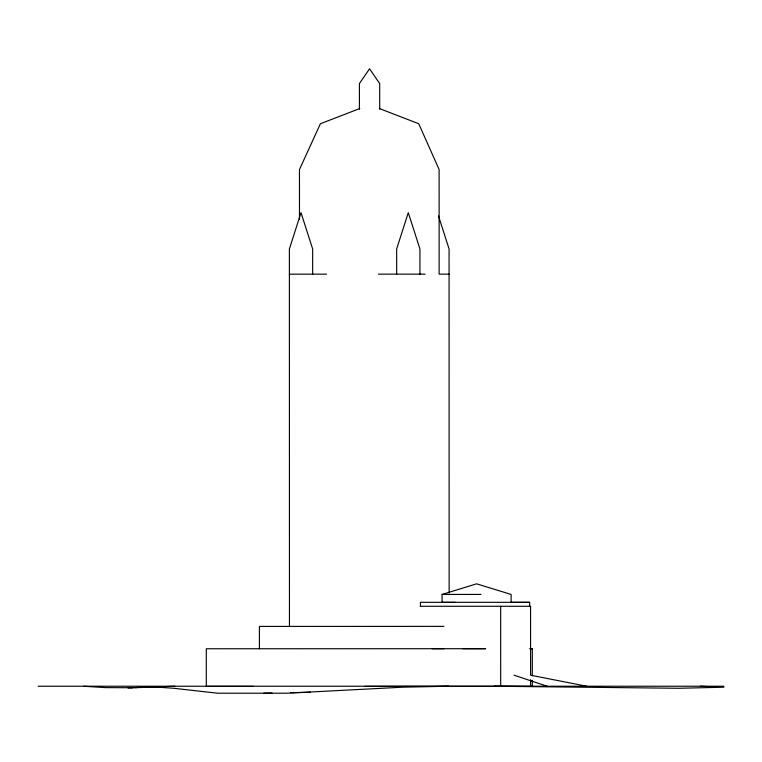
<?xml version="1.0" encoding="UTF-8"?>
<svg xmlns="http://www.w3.org/2000/svg" width="762" height="762" viewBox="0 0 762 762"><rect width="100%" height="100%" fill="white"/><g stroke="black" fill="none" stroke-linecap="round" stroke-linejoin="round"><path stroke-width="1.14" d="M359.731 108.556L320.392 123.739L299.466 169.545L299.476 219.485M455.314 602.332L442.074 602.332L442.074 594.436L476.593 583.835L511.112 594.427L511.112 602.323M83.582 686.229L105.499 687.619L132.807 687.734M135.15 687.6L151.562 686.733L173.641 688.277L217.608 693.21L287.15 693.21L402.86 687.191L448.58 686.229M128.121 687.981L174.831 686.229M263.785 693.21L271.939 693.049M290.579 692.677L310.382 692.277M289.389 274.177L326.574 274.168M378.352 274.158L425.063 274.149M449.085 274.158L439.131 274.149L439.112 169.526L418.738 123.73L379.4 108.556M442.074 594.436L481.012 594.427M529.647 606.276L529.647 602.323L513.54 602.313L420.462 602.332L420.462 606.285M511.493 602.332L529.647 602.323M420.262 606.285L530.571 606.276L530.59 675.208L587.026 686.295M443.894 626.374L259.404 626.412L259.413 648.757M432.245 648.719L443.903 648.719M462.658 648.7L485.661 648.71L206.302 648.757L206.311 686.352L253.527 686.362M532.305 648.719L530.009 648.719L532.305 648.719L532.314 675.742M38.1 686.229L723.9 686.229M364.969 686.352L532.314 686.314L532.314 680.437M494.348 686.229L678.713 688.277L723.9 687.219L700.421 686.229M514.083 675.208L547.297 686.286M438.493 215.96L449.075 248.955L449.142 593.065M530.59 679.647L530.59 686.305M500.672 606.266L500.691 686.295M419.938 274.149L419.929 248.945L408.289 212.655L396.65 248.955L396.659 274.149M379.695 109.137L379.695 83.582L369.551 68.79L359.416 83.591L359.426 109.147M312.668 274.168L312.658 248.974L301.009 212.684L289.379 248.974L289.455 626.402"/></g></svg>
